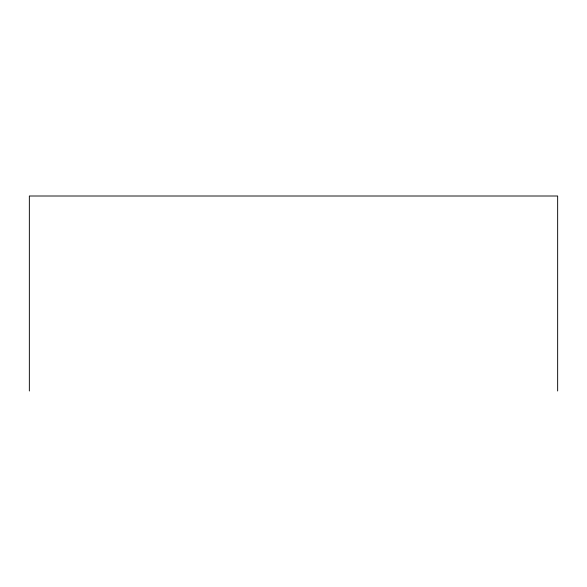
<?xml version="1.0" encoding="UTF-8"?>
<svg xmlns="http://www.w3.org/2000/svg" width="587" height="587" viewBox="0 0 587 587"><rect width="100%" height="100%" fill="white"/><g stroke="black" fill="none" stroke-linecap="round" stroke-linejoin="round"><path stroke-width="0.88" d="M557.65 390.993L557.65 196.007L29.35 196.007L29.35 390.993"/></g></svg>
